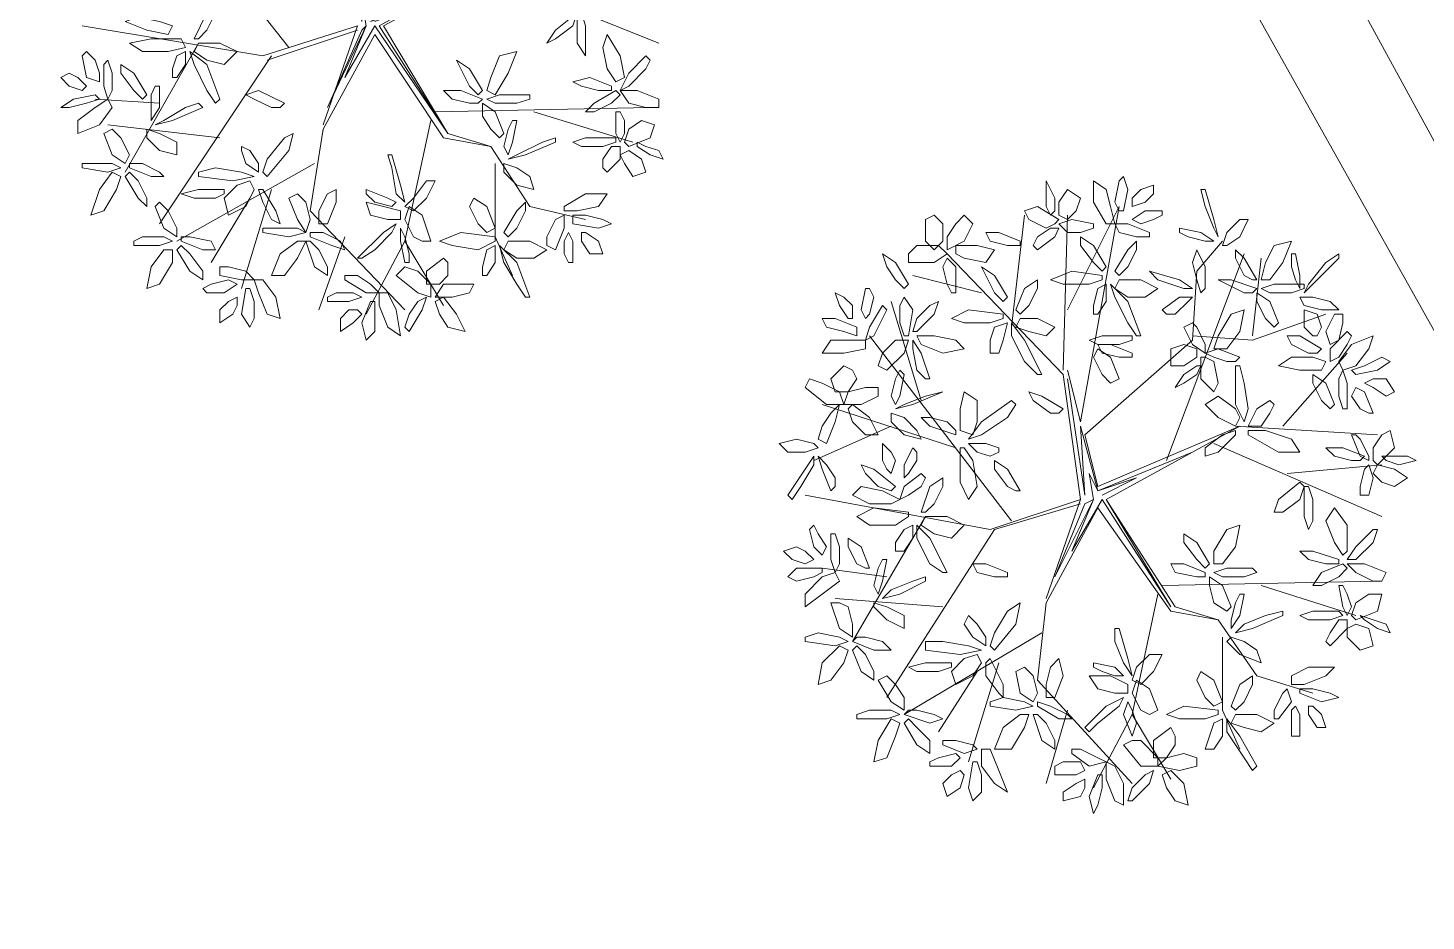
# Model space of a CAD drawing. Header units: millimetres. Extents: x 2424 to 2568, y 1542 to 1762.
# Drawn here: x 2509.15 to 2518.33, y 1630.67 to 1636.53 of the extents above; entities that cross this region are included whole.
import ezdxf

# ---------------------------------------------------------------- set-up
doc = ezdxf.new("R2010")
doc.units = ezdxf.units.MM
doc.layers.add('PDF_0', color=7, linetype='Continuous')

msp = doc.modelspace()

# ---------------------------------------------------------------- linework, layer by layer
at = {"layer": 'PDF_0', "lineweight": 9}
for points in [[(2500.8651, 1629.9108), (2500.018, 1631.577), (2499.3402, 1632.5371), (2498.2389, 1634.175), (2497.3352, 1635.5588), (2496.2903, 1636.999), (2494.7654, 1639.3146), (2493.8052, 1640.6137), (2492.5344, 1642.3363), (2491.5178, 1643.6918), (2490.3318, 1645.2732), (2491.3201, 1645.8098), (2492.8451, 1646.6852), (2494.6242, 1647.4194), (2496.7139, 1648.1819), (2497.9847, 1647.843), (2499.6791, 1647.4194), (2501.0628, 1647.2217), (2502.2206, 1647.2217), (2503.915, 1647.3065), (2505.8353, 1647.7018), (2507.5862, 1648.1254), (2510.3819, 1648.8032), (2519.2209, 1633.0454)], [(2518.7691, 1635.0787), (2516.7641, 1638.7498), (2515.8322, 1640.3877), (2517.2159, 1640.9243), (2518.4302, 1641.2632)], [(2512.2175, 1638.2415), (2512.048, 1638.0438), (2512.0198, 1637.592), (2511.3138, 1636.9707), (2511.4268, 1636.6319), (2512.3304, 1636.999), (2511.4832, 1636.5471), (2511.9068, 1635.8412), (2512.1892, 1635.7564)], [(2510.862, 1636.4059), (2509.9018, 1637.6203)], [(2511.2291, 1637.3379), (2511.3421, 1636.5754), (2511.3138, 1637.0272), (2511.3985, 1636.6036), (2511.3421, 1636.7166), (2511.3703, 1636.5471), (2511.3421, 1636.5189), (2511.1161, 1636.0106), (2511.3703, 1636.5471), (2511.2291, 1636.2083), (2511.4268, 1636.5471), (2511.9068, 1635.8412), (2511.455, 1636.5471), (2512.0198, 1636.8578), (2511.3985, 1636.5754), (2511.6527, 1636.6601), (2511.4268, 1636.5754)], [(2512.161, 1636.886), (2513.2906, 1636.4342)], [(2511.0879, 1635.8976), (2511.3138, 1636.5471), (2510.6925, 1636.3495), (2509.5065, 1636.5471)], [(2511.3138, 1636.5189), (2510.7208, 1636.3212)], [(2512.8105, 1635.2764), (2512.4434, 1635.3611), (2512.1892, 1635.7564), (2511.8786, 1635.8129), (2511.4268, 1636.4907), (2511.0879, 1635.8694), (2511.0032, 1635.3328), (2511.6244, 1634.6833)], [(2510.2689, 1636.4342), (2509.7889, 1635.587)], [(2510.749, 1636.3495), (2510.0148, 1635.2481)], [(2510.0148, 1636.0388), (2509.5912, 1636.0671)], [(2511.7939, 1635.9259), (2511.6244, 1635.1352)], [(2511.8221, 1635.9824), (2513.2341, 1636.0106)], [(2512.4716, 1635.9824), (2513.1211, 1635.7847)], [(2510.4101, 1635.8129), (2509.6759, 1635.8976)], [(2511.0314, 1635.6435), (2510.1277, 1635.1352)], [(2512.2175, 1635.6435), (2512.2175, 1635.1634), (2512.3304, 1634.9092)], [(2510.749, 1635.474), (2510.5513, 1634.8245)], [(2510.6078, 1635.4176), (2510.3537, 1634.994)], [(2515.6062, 1634.5704), (2515.691, 1635.3046)], [(2515.9451, 1634.288), (2515.9734, 1635.3046)], [(2515.9734, 1634.6833), (2516.3122, 1635.3611), (2516.0581, 1633.9491), (2515.9734, 1634.288)], [(2511.2291, 1635.1634), (2511.0597, 1634.6833)], [(2511.8786, 1634.7116), (2511.6244, 1635.1352), (2511.3703, 1634.6551)], [(2515.9734, 1634.2315), (2516.0863, 1633.469), (2516.0581, 1633.9209), (2516.171, 1633.4973), (2516.7923, 1633.7514), (2516.2275, 1633.4408), (2517.1029, 1633.9209), (2516.171, 1633.5255), (2516.0863, 1633.8644), (2516.7923, 1634.4857), (2516.8205, 1634.9375), (2516.99, 1635.1352)], [(2516.0581, 1633.4408), (2515.9451, 1634.2597), (2515.1826, 1635.0504)], [(2516.6229, 1633.6949), (2517.1312, 1635.0504)], [(2517.1877, 1634.5139), (2517.2441, 1635.0222)], [(2515.4086, 1634.7963), (2514.9567, 1634.9092)], [(2515.0132, 1634.0903), (2514.8155, 1634.7398)], [(2516.7923, 1634.5139), (2517.1877, 1634.4857), (2517.6677, 1634.6551)], [(2515.6062, 1633.2996), (2514.6743, 1634.5139)], [(2517.3853, 1633.9209), (2517.8089, 1634.4009)], [(2515.2391, 1633.7797), (2514.3637, 1634.0621)], [(2514.8155, 1633.9209), (2514.3072, 1633.6949)], [(2517.0747, 1633.9209), (2518.0066, 1633.8644)], [(2516.9335, 1633.8079), (2518.0348, 1633.3278)], [(2517.4136, 1633.6102), (2518.0348, 1633.6667)], [(2516.1993, 1633.469), (2516.4252, 1633.582), (2516.171, 1633.4973), (2516.1146, 1633.6102), (2516.1428, 1633.4408), (2516.0863, 1633.4125), (2515.8886, 1632.9325), (2516.1428, 1633.4408), (2516.0016, 1633.1019), (2516.1993, 1633.4408), (2516.6511, 1632.7348), (2516.2275, 1633.4408), (2516.6793, 1632.7348), (2516.9617, 1632.6501)], [(2515.8322, 1632.7913), (2516.0581, 1633.4408), (2515.465, 1633.2431), (2514.2507, 1633.469)], [(2516.0581, 1633.4125), (2515.4933, 1633.2431), (2514.7873, 1632.1418)], [(2517.583, 1632.17), (2517.2159, 1632.283), (2516.9617, 1632.6501), (2516.6511, 1632.7066), (2516.171, 1633.3843), (2515.8322, 1632.763), (2515.7757, 1632.2547), (2516.3969, 1631.577)], [(2515.0414, 1633.3278), (2514.5614, 1632.5089)], [(2514.7873, 1632.9325), (2514.3637, 1632.989)], [(2516.5946, 1632.876), (2518.0066, 1632.9042)], [(2516.5664, 1632.8195), (2516.3969, 1632.0288)], [(2517.2441, 1632.876), (2517.8654, 1632.6783)], [(2515.1544, 1632.7348), (2514.4484, 1632.7913)], [(2515.8039, 1632.5654), (2514.9002, 1632.0288)], [(2516.99, 1632.5371), (2516.99, 1632.057), (2517.1029, 1631.8029)], [(2515.5215, 1632.3677), (2515.3238, 1631.7182)], [(2515.3803, 1632.3112), (2515.1262, 1631.9158)], [(2515.9734, 1632.057), (2515.8322, 1631.577)], [(2516.6511, 1631.6052), (2516.3969, 1632.0288), (2516.1428, 1631.5487)]]:
    msp.add_lwpolyline(points, dxfattribs=at)
for points in [[(2510.3254, 1636.5189), (2510.3819, 1636.6319), (2510.3819, 1636.6883), (2510.3254, 1636.6319), (2510.2407, 1636.4624), (2510.2689, 1636.4624)], [(2510.0995, 1636.5471), (2510.0713, 1636.4907), (2509.9301, 1636.5189), (2509.7889, 1636.5754), (2509.8736, 1636.6036), (2510.0148, 1636.5754)], [(2512.7258, 1636.5471), (2512.754, 1636.6319), (2512.6128, 1636.5189), (2512.5564, 1636.4342), (2512.6128, 1636.4624)], [(2512.8105, 1636.5471), (2512.8105, 1636.4059), (2512.8105, 1636.3495), (2512.754, 1636.4342), (2512.754, 1636.6319), (2512.7823, 1636.6319)], [(2513.0082, 1636.18), (2513.0647, 1636.2083), (2513.0364, 1636.3495), (2512.9517, 1636.4907), (2512.9235, 1636.4059), (2512.9517, 1636.2648)], [(2510.0713, 1636.3777), (2509.9018, 1636.3777), (2509.8171, 1636.4342), (2509.9583, 1636.4624), (2510.156, 1636.4624), (2510.1842, 1636.4059)], [(2510.2407, 1636.3777), (2510.2689, 1636.4342), (2510.4101, 1636.4342), (2510.5231, 1636.3777), (2510.4384, 1636.293), (2510.3254, 1636.3212)], [(2509.5912, 1636.3212), (2509.6194, 1636.2365), (2509.6194, 1636.18), (2509.5347, 1636.2083), (2509.5065, 1636.3495), (2509.5347, 1636.3777)], [(2509.7042, 1636.2365), (2509.7042, 1636.1236), (2509.6759, 1636.0671), (2509.6477, 1636.1518), (2509.6477, 1636.293), (2509.6759, 1636.3212)], [(2509.8454, 1636.1236), (2509.7606, 1636.2365), (2509.7606, 1636.293), (2509.8454, 1636.2365), (2509.9301, 1636.0953), (2509.9018, 1636.0671)], [(2510.0995, 1636.2083), (2510.1277, 1636.2083), (2510.1842, 1636.293), (2510.1842, 1636.3777), (2510.1277, 1636.3495), (2510.0995, 1636.2648)], [(2510.3254, 1636.1236), (2510.2407, 1636.293), (2510.2125, 1636.3777), (2510.3254, 1636.293), (2510.4101, 1636.0671), (2510.3819, 1636.0388)], [(2512.048, 1636.1518), (2511.9916, 1636.2648), (2511.9633, 1636.3212), (2512.048, 1636.2648), (2512.1328, 1636.1236), (2512.1045, 1636.0953)], [(2512.161, 1636.1236), (2512.2175, 1636.0953), (2512.3022, 1636.2365), (2512.3587, 1636.3777), (2512.2457, 1636.3495), (2512.1892, 1636.2083)], [(2513.2059, 1636.2648), (2513.0929, 1636.1518), (2513.0364, 1636.1236), (2513.0929, 1636.2365), (2513.2059, 1636.3495), (2513.2341, 1636.3212)], [(2509.5347, 1636.1518), (2509.5065, 1636.1236), (2509.4218, 1636.1518), (2509.3653, 1636.2083), (2509.4218, 1636.2365), (2509.4782, 1636.2083)], [(2512.8952, 1636.1236), (2512.7823, 1636.1518), (2512.7258, 1636.18), (2512.8388, 1636.2083), (2512.98, 1636.1518), (2512.98, 1636.1236)], [(2509.9583, 1636.0953), (2509.9583, 1635.9824), (2509.9583, 1635.9259), (2510.0148, 1636.0106), (2510.0148, 1636.1518), (2509.9865, 1636.1518)], [(2510.749, 1636.0106), (2510.6361, 1636.0671), (2510.5796, 1636.0953), (2510.6643, 1636.1236), (2510.8337, 1636.0388), (2510.8055, 1636.0106)], [(2512.048, 1636.0388), (2511.9351, 1636.0671), (2511.8786, 1636.1236), (2511.9916, 1636.1236), (2512.1328, 1636.0671), (2512.1045, 1636.0388)], [(2512.98, 1636.0388), (2512.867, 1635.9824), (2512.8105, 1635.9824), (2512.867, 1636.0388), (2513.0082, 1636.1236), (2513.0364, 1636.0953)], [(2513.2059, 1636.0106), (2513.0929, 1636.0388), (2513.0364, 1636.1236), (2513.1494, 1636.1236), (2513.2906, 1636.0671), (2513.2906, 1636.0106)], [(2509.5347, 1636.0388), (2509.4218, 1636.0106), (2509.3653, 1636.0106), (2509.45, 1636.0671), (2509.5912, 1636.0953), (2509.6194, 1636.0671)], [(2509.6759, 1636.0671), (2509.7042, 1636.0106), (2509.6194, 1635.8976), (2509.4782, 1635.8412), (2509.4782, 1635.9259), (2509.5912, 1636.0106)], [(2510.1842, 1636.0106), (2510.043, 1635.9259), (2509.9865, 1635.8976), (2510.0995, 1635.9259), (2510.2972, 1636.0106), (2510.2689, 1636.0388)], [(2512.1892, 1635.8694), (2512.1328, 1635.9541), (2512.1328, 1636.0388), (2512.2175, 1635.9824), (2512.274, 1635.8412), (2512.2457, 1635.8129)], [(2512.3587, 1636.0388), (2512.2175, 1636.0388), (2512.161, 1636.0671), (2512.2457, 1636.0953), (2512.4434, 1636.0953), (2512.4434, 1636.0671)], [(2512.3022, 1635.8694), (2512.274, 1635.7564), (2512.3022, 1635.7), (2512.3304, 1635.7847), (2512.3587, 1635.9259), (2512.3304, 1635.9259)], [(2513.0647, 1635.9259), (2513.0647, 1635.8412), (2513.0364, 1635.7847), (2513.0082, 1635.8412), (2513.0082, 1635.9824), (2513.0364, 1635.9824)], [(2513.0929, 1635.8694), (2513.1776, 1635.9259), (2513.2623, 1635.8976), (2513.2341, 1635.8129), (2513.0929, 1635.7564), (2513.0647, 1635.7847)], [(2509.7606, 1635.8129), (2509.8171, 1635.7), (2509.7889, 1635.6435), (2509.7042, 1635.7), (2509.6477, 1635.8412), (2509.7042, 1635.8694)], [(2509.9301, 1635.8694), (2509.9301, 1635.8129), (2510.0148, 1635.7282), (2510.1277, 1635.7), (2510.1277, 1635.7847), (2510.0148, 1635.8412)], [(2510.7208, 1635.6717), (2510.8337, 1635.8129), (2510.8902, 1635.8412), (2510.862, 1635.7282), (2510.7208, 1635.5588), (2510.6925, 1635.587)], [(2510.5513, 1635.7564), (2510.5513, 1635.7282), (2510.5796, 1635.6435), (2510.6643, 1635.587), (2510.6643, 1635.6435), (2510.6078, 1635.7282)], [(2512.5281, 1635.7847), (2512.3587, 1635.7), (2512.3022, 1635.6717), (2512.4152, 1635.7), (2512.6128, 1635.7847), (2512.6128, 1635.8129)], [(2512.9235, 1635.7564), (2512.7823, 1635.7564), (2512.7258, 1635.7847), (2512.8105, 1635.8129), (2513.0082, 1635.8129), (2513.0082, 1635.7847)], [(2512.9235, 1635.6717), (2512.98, 1635.7564), (2513.0364, 1635.7564), (2513.0364, 1635.6717), (2512.9517, 1635.587), (2512.9235, 1635.6152)], [(2513.1494, 1635.7847), (2513.1494, 1635.7564), (2513.2341, 1635.7), (2513.3188, 1635.6717), (2513.2906, 1635.7282), (2513.2059, 1635.7564)], [(2511.5397, 1635.6152), (2511.568, 1635.4458), (2511.6244, 1635.3893), (2511.5962, 1635.5023), (2511.5397, 1635.7), (2511.5115, 1635.7)], [(2513.0364, 1635.7), (2513.0929, 1635.7282), (2513.1776, 1635.6717), (2513.2059, 1635.587), (2513.1211, 1635.5588), (2513.0647, 1635.6435)], [(2509.563, 1635.6435), (2509.7042, 1635.6435), (2509.7606, 1635.6152), (2509.6759, 1635.587), (2509.5065, 1635.6152), (2509.5065, 1635.6435)], [(2509.7606, 1635.5588), (2509.7042, 1635.587), (2509.6194, 1635.474), (2509.563, 1635.3046), (2509.6477, 1635.3328), (2509.7324, 1635.474)], [(2509.8736, 1635.5305), (2509.9301, 1635.4176), (2509.9301, 1635.3611), (2509.8736, 1635.4176), (2509.7889, 1635.5588), (2509.8171, 1635.587)], [(2509.9018, 1635.6435), (2510.0148, 1635.587), (2510.043, 1635.5588), (2509.9583, 1635.5588), (2509.8171, 1635.6152), (2509.8171, 1635.6435)], [(2510.3819, 1635.6152), (2510.5513, 1635.587), (2510.6361, 1635.5588), (2510.4949, 1635.5305), (2510.2689, 1635.5588), (2510.2689, 1635.587)], [(2512.274, 1635.6435), (2512.274, 1635.587), (2512.3587, 1635.5023), (2512.4716, 1635.474), (2512.4434, 1635.5588), (2512.3587, 1635.6152)], [(2516.284, 1635.3893), (2516.3122, 1635.5305), (2516.3405, 1635.5588), (2516.3687, 1635.474), (2516.3405, 1635.3328), (2516.3122, 1635.3328)], [(2510.3819, 1635.4176), (2510.2407, 1635.4176), (2510.156, 1635.4458), (2510.2689, 1635.474), (2510.4384, 1635.474), (2510.4384, 1635.4458)], [(2510.6078, 1635.5305), (2510.6361, 1635.474), (2510.5796, 1635.3611), (2510.4666, 1635.3046), (2510.4384, 1635.4176), (2510.5231, 1635.5023)], [(2510.6925, 1635.3893), (2510.749, 1635.2764), (2510.8055, 1635.2481), (2510.7773, 1635.3328), (2510.6925, 1635.474), (2510.6643, 1635.474)], [(2511.0597, 1635.3328), (2511.1161, 1635.4458), (2511.1726, 1635.474), (2511.1726, 1635.3893), (2511.1161, 1635.2481), (2511.0597, 1635.2481)], [(2511.4268, 1635.3893), (2511.5397, 1635.3611), (2511.568, 1635.3893), (2511.5115, 1635.4176), (2511.3703, 1635.474), (2511.3703, 1635.4458)], [(2511.6244, 1635.3611), (2511.6809, 1635.3328), (2511.7656, 1635.4176), (2511.8221, 1635.5305), (2511.7656, 1635.5305), (2511.6809, 1635.4176)], [(2515.8604, 1635.3046), (2515.8886, 1635.3328), (2515.8886, 1635.4176), (2515.8322, 1635.5305), (2515.8322, 1635.474), (2515.8322, 1635.3611)], [(2515.9734, 1635.2764), (2515.9169, 1635.3046), (2515.9169, 1635.3893), (2515.9734, 1635.474), (2516.0581, 1635.4176), (2516.0298, 1635.3328)], [(2516.284, 1635.2481), (2516.2275, 1635.2481), (2516.1428, 1635.3893), (2516.1428, 1635.5305), (2516.2275, 1635.474), (2516.2558, 1635.3611)], [(2516.3969, 1635.3611), (2516.3969, 1635.4176), (2516.4534, 1635.474), (2516.5381, 1635.5023), (2516.5381, 1635.4458), (2516.4817, 1635.3893)], [(2516.877, 1635.3611), (2516.9335, 1635.2199), (2516.9617, 1635.1634), (2516.9335, 1635.2764), (2516.877, 1635.474), (2516.8488, 1635.474)], [(2510.0713, 1635.3328), (2510.1277, 1635.2199), (2510.1277, 1635.1634), (2510.043, 1635.2199), (2509.9865, 1635.3611), (2510.0148, 1635.3893)], [(2510.9749, 1635.3893), (2511.0032, 1635.2764), (2510.9749, 1635.1916), (2510.9185, 1635.2764), (2510.862, 1635.4176), (2510.9185, 1635.4458)], [(2511.5962, 1635.2764), (2511.5962, 1635.3328), (2511.4832, 1635.3611), (2511.3703, 1635.3893), (2511.3985, 1635.3046), (2511.5115, 1635.2764)], [(2512.1045, 1635.2481), (2512.048, 1635.3611), (2512.0763, 1635.4176), (2512.161, 1635.3611), (2512.2175, 1635.2199), (2512.161, 1635.1916)], [(2512.3587, 1635.2199), (2512.4152, 1635.3328), (2512.4152, 1635.3893), (2512.3587, 1635.3328), (2512.274, 1635.1916), (2512.3022, 1635.1634)], [(2512.6693, 1635.3328), (2512.6693, 1635.3611), (2512.8105, 1635.4458), (2512.9517, 1635.4458), (2512.8952, 1635.3611), (2512.754, 1635.3328)], [(2511.6809, 1635.1634), (2511.6244, 1635.2764), (2511.6527, 1635.3611), (2511.7374, 1635.3046), (2511.7939, 1635.1352), (2511.7374, 1635.1352)], [(2512.5564, 1635.1634), (2512.6128, 1635.2764), (2512.6693, 1635.3046), (2512.6693, 1635.2199), (2512.6128, 1635.0787), (2512.5564, 1635.1069)], [(2512.8105, 1635.3046), (2512.9235, 1635.2764), (2512.98, 1635.2481), (2512.8952, 1635.2199), (2512.7258, 1635.2481), (2512.7258, 1635.3046)], [(2515.1544, 1635.2481), (2515.1544, 1635.1352), (2515.0979, 1635.0787), (2515.0414, 1635.1352), (2515.0414, 1635.2764), (2515.0979, 1635.3046)], [(2515.2956, 1635.3046), (2515.3521, 1635.2481), (2515.2956, 1635.1352), (2515.1826, 1635.0787), (2515.1826, 1635.1634), (2515.2391, 1635.2481)], [(2515.8322, 1635.2199), (2515.7192, 1635.2764), (2515.691, 1635.3328), (2515.7757, 1635.3611), (2515.9169, 1635.2764), (2515.8886, 1635.2481)], [(2516.5381, 1635.2764), (2516.4534, 1635.2481), (2516.3969, 1635.2764), (2516.4817, 1635.3328), (2516.5946, 1635.3328), (2516.5946, 1635.3046)], [(2510.7773, 1635.2199), (2510.9185, 1635.2199), (2510.9749, 1635.1916), (2510.862, 1635.1634), (2510.6925, 1635.1916), (2510.6925, 1635.2199)], [(2511.0879, 1635.1916), (2511.2009, 1635.1352), (2511.2291, 1635.0787), (2511.1444, 1635.1069), (2511.0032, 1635.1634), (2511.0032, 1635.1916)], [(2511.4268, 1635.0787), (2511.5397, 1635.1916), (2511.568, 1635.2481), (2511.4832, 1635.1916), (2511.3138, 1635.0222), (2511.3421, 1635.0222)], [(2511.6527, 1635.0504), (2511.6244, 1635.1634), (2511.5962, 1635.2199), (2511.5962, 1635.1352), (2511.6244, 1634.994), (2511.6527, 1634.994)], [(2512.1045, 1635.0787), (2511.9351, 1635.1069), (2511.8504, 1635.1352), (2511.9916, 1635.1916), (2512.2175, 1635.1634), (2512.2175, 1635.1352)], [(2512.6693, 1635.0504), (2512.6693, 1635.1352), (2512.6976, 1635.1916), (2512.7258, 1635.1352), (2512.7258, 1634.994), (2512.6976, 1634.994)], [(2512.7823, 1635.1916), (2512.8105, 1635.1916), (2512.8952, 1635.1352), (2512.9235, 1635.0504), (2512.8388, 1635.0504), (2512.7823, 1635.1352)], [(2515.578, 1635.1069), (2515.465, 1635.1352), (2515.4368, 1635.1916), (2515.5215, 1635.1916), (2515.6627, 1635.1352), (2515.6627, 1635.1069)], [(2515.7757, 1635.1634), (2515.8604, 1635.2199), (2515.9169, 1635.2199), (2515.8886, 1635.1634), (2515.7757, 1635.0787), (2515.7474, 1635.1069)], [(2516.0581, 1635.1916), (2515.9734, 1635.1916), (2515.9169, 1635.2481), (2516.0016, 1635.2764), (2516.1428, 1635.2481), (2516.1428, 1635.2199)], [(2516.4252, 1635.1634), (2516.3122, 1635.1916), (2516.284, 1635.2481), (2516.3687, 1635.2481), (2516.5099, 1635.1916), (2516.5099, 1635.1634)], [(2516.7641, 1635.1634), (2516.877, 1635.1352), (2516.9335, 1635.1352), (2516.8488, 1635.1916), (2516.7076, 1635.2199), (2516.7076, 1635.1916)], [(2516.99, 1635.1069), (2517.0182, 1635.1069), (2517.1029, 1635.1634), (2517.1594, 1635.2764), (2517.1029, 1635.2764), (2517.0182, 1635.1916)], [(2509.9018, 1635.1634), (2510.043, 1635.1634), (2510.0995, 1635.1352), (2510.0148, 1635.1069), (2509.8454, 1635.1069), (2509.8454, 1635.1352)], [(2510.2125, 1635.0504), (2510.2972, 1634.9375), (2510.2972, 1634.881), (2510.2125, 1634.9375), (2510.1277, 1635.0787), (2510.156, 1635.1069)], [(2510.2125, 1635.1634), (2510.3537, 1635.1352), (2510.3819, 1635.0787), (2510.2972, 1635.0787), (2510.156, 1635.1352), (2510.156, 1635.1634)], [(2510.9749, 1635.1352), (2510.9185, 1635.1352), (2510.8055, 1635.0504), (2510.749, 1634.9092), (2510.8337, 1634.9092), (2510.9185, 1635.0222)], [(2511.0597, 1635.0787), (2511.1161, 1634.9657), (2511.1161, 1634.9092), (2511.0314, 1634.9657), (2510.9749, 1635.1352), (2511.0032, 1635.1352)], [(2512.1328, 1634.9092), (2512.161, 1634.9092), (2512.2175, 1634.994), (2512.2175, 1635.1069), (2512.161, 1635.0787), (2512.1328, 1634.9657)], [(2512.3587, 1634.8528), (2512.274, 1634.994), (2512.2457, 1635.1069), (2512.3587, 1634.994), (2512.4434, 1634.768), (2512.4152, 1634.768)], [(2512.274, 1635.0787), (2512.3022, 1635.1352), (2512.4434, 1635.1352), (2512.5564, 1635.0787), (2512.4716, 1635.0222), (2512.3587, 1635.0222)], [(2514.985, 1635.1069), (2515.1262, 1635.1069), (2515.1826, 1635.0504), (2515.0979, 1634.994), (2514.9285, 1634.994), (2514.9285, 1635.0504)], [(2515.2391, 1635.0504), (2515.2391, 1635.1069), (2515.3803, 1635.1069), (2515.4933, 1635.0787), (2515.4368, 1634.994), (2515.2956, 1635.0222)], [(2516.1428, 1634.994), (2516.0581, 1635.1069), (2516.0581, 1635.1634), (2516.1428, 1635.1069), (2516.2275, 1634.9657), (2516.1993, 1634.9375)], [(2516.3687, 1634.9657), (2516.4252, 1635.0787), (2516.4252, 1635.1352), (2516.3687, 1635.0787), (2516.284, 1634.9375), (2516.3122, 1634.9092)], [(2517.2441, 1634.881), (2517.3006, 1634.881), (2517.3853, 1634.994), (2517.4418, 1635.1352), (2517.3289, 1635.1069), (2517.2724, 1634.994)], [(2510.0995, 1635.0787), (2510.043, 1635.0787), (2509.9583, 1634.9657), (2509.9301, 1634.8245), (2510.0148, 1634.8528), (2510.0995, 1634.994)], [(2511.9068, 1634.9092), (2511.8504, 1634.8528), (2511.7656, 1634.8528), (2511.7656, 1634.9375), (2511.8786, 1635.0222), (2511.9068, 1634.994)], [(2514.8438, 1634.881), (2514.7873, 1634.9657), (2514.759, 1635.0504), (2514.8438, 1634.994), (2514.9285, 1634.8528), (2514.9002, 1634.8245)], [(2515.1826, 1634.8528), (2515.1544, 1634.9657), (2515.1826, 1635.0222), (2515.2391, 1634.9657), (2515.2391, 1634.7963), (2515.2109, 1634.7963)], [(2516.8488, 1634.7963), (2516.877, 1634.8245), (2516.877, 1634.9657), (2516.8205, 1635.0787), (2516.7923, 1634.994), (2516.8205, 1634.881)], [(2517.1312, 1634.9092), (2517.0747, 1635.0222), (2517.0747, 1635.0787), (2517.1312, 1635.0222), (2517.2159, 1634.881), (2517.1877, 1634.881)], [(2517.4418, 1634.9657), (2517.4701, 1634.881), (2517.4983, 1634.8245), (2517.4983, 1634.9092), (2517.4701, 1635.0504), (2517.4418, 1635.0504)], [(2517.6677, 1634.994), (2517.5548, 1634.8528), (2517.5265, 1634.7963), (2517.6113, 1634.881), (2517.7525, 1635.0222), (2517.7525, 1635.0504)], [(2510.4666, 1634.9657), (2510.5796, 1634.9375), (2510.6361, 1634.881), (2510.5513, 1634.881), (2510.4101, 1634.9092), (2510.4101, 1634.9657)], [(2511.7092, 1634.9375), (2511.7939, 1634.8528), (2511.7939, 1634.768), (2511.7092, 1634.7963), (2511.568, 1634.9092), (2511.6244, 1634.9657)], [(2515.4933, 1634.7963), (2515.4368, 1634.9092), (2515.4086, 1634.9657), (2515.4933, 1634.9092), (2515.578, 1634.768), (2515.5498, 1634.7398)], [(2516.1146, 1634.8528), (2515.9451, 1634.8528), (2515.8604, 1634.881), (2516.0016, 1634.9375), (2516.1993, 1634.9092), (2516.1993, 1634.881)], [(2516.5664, 1634.881), (2516.5099, 1634.9375), (2516.7076, 1634.881), (2516.7923, 1634.8245), (2516.7358, 1634.8245)], [(2510.3537, 1634.8528), (2510.4666, 1634.881), (2510.5231, 1634.8528), (2510.4384, 1634.7963), (2510.3254, 1634.7963), (2510.2972, 1634.8245)], [(2510.6361, 1634.7398), (2510.6361, 1634.6269), (2510.6078, 1634.5704), (2510.5513, 1634.6551), (2510.5796, 1634.8245), (2510.6078, 1634.8245)], [(2510.6361, 1634.881), (2510.6925, 1634.881), (2510.7773, 1634.768), (2510.8055, 1634.6269), (2510.7208, 1634.6551), (2510.6643, 1634.7963)], [(2511.3138, 1634.9092), (2511.3985, 1634.8528), (2511.455, 1634.7963), (2511.3703, 1634.7963), (2511.2291, 1634.881), (2511.2291, 1634.9092)], [(2512.0763, 1634.8528), (2512.048, 1634.7963), (2511.9351, 1634.768), (2511.8221, 1634.768), (2511.8786, 1634.8528), (2511.9916, 1634.8528)], [(2514.7026, 1634.768), (2514.6743, 1634.6551), (2514.6461, 1634.6269), (2514.6179, 1634.6833), (2514.6461, 1634.8245), (2514.6743, 1634.8245)], [(2515.7192, 1634.7116), (2515.7757, 1634.8245), (2515.7757, 1634.881), (2515.691, 1634.8245), (2515.6345, 1634.6833), (2515.6627, 1634.6551)], [(2516.1428, 1634.6551), (2516.171, 1634.6551), (2516.2275, 1634.7398), (2516.2275, 1634.8528), (2516.171, 1634.8245), (2516.1428, 1634.7116)], [(2516.3687, 1634.5986), (2516.284, 1634.768), (2516.2558, 1634.8528), (2516.3687, 1634.7398), (2516.4534, 1634.5139), (2516.4252, 1634.5139)], [(2516.284, 1634.8245), (2516.3122, 1634.881), (2516.4534, 1634.881), (2516.5664, 1634.8245), (2516.4817, 1634.768), (2516.3687, 1634.768)], [(2517.1312, 1634.7963), (2517.0182, 1634.8528), (2516.9617, 1634.881), (2517.0465, 1634.881), (2517.2159, 1634.8245), (2517.1877, 1634.7963)], [(2517.4418, 1634.7963), (2517.3006, 1634.7963), (2517.2441, 1634.8245), (2517.3289, 1634.8528), (2517.5265, 1634.8528), (2517.5265, 1634.8245)], [(2510.5231, 1634.768), (2510.5231, 1634.7116), (2510.4949, 1634.6551), (2510.4101, 1634.5986), (2510.4101, 1634.6833), (2510.4666, 1634.7398)], [(2511.1726, 1634.7963), (2511.2856, 1634.7963), (2511.3421, 1634.768), (2511.2573, 1634.7398), (2511.1161, 1634.7398), (2511.1161, 1634.768)], [(2511.4268, 1634.6551), (2511.4268, 1634.5421), (2511.3703, 1634.4857), (2511.3421, 1634.5986), (2511.3985, 1634.7398), (2511.4268, 1634.7398)], [(2511.455, 1634.7963), (2511.5115, 1634.7963), (2511.568, 1634.6833), (2511.5962, 1634.5139), (2511.5115, 1634.5704), (2511.455, 1634.7116)], [(2511.6527, 1634.6551), (2511.7092, 1634.7398), (2511.7656, 1634.768), (2511.7374, 1634.6833), (2511.6527, 1634.5421), (2511.6244, 1634.5704)], [(2511.8221, 1634.7398), (2511.8786, 1634.768), (2511.9633, 1634.6551), (2512.0198, 1634.5421), (2511.9068, 1634.5704), (2511.8504, 1634.6551)], [(2514.5614, 1634.6269), (2514.5331, 1634.6269), (2514.4767, 1634.7116), (2514.4484, 1634.7963), (2514.5049, 1634.768), (2514.5614, 1634.7116)], [(2514.872, 1634.5986), (2514.872, 1634.7116), (2514.9002, 1634.768), (2514.9567, 1634.6833), (2514.9285, 1634.5139), (2514.9002, 1634.5139)], [(2514.985, 1634.6269), (2515.0697, 1634.7116), (2515.1262, 1634.7398), (2515.0979, 1634.6551), (2514.985, 1634.5421), (2514.9567, 1634.5421)], [(2516.6793, 1634.6551), (2516.7641, 1634.7398), (2516.7923, 1634.768), (2516.7076, 1634.768), (2516.5946, 1634.6833), (2516.6229, 1634.6551)], [(2517.2724, 1634.6269), (2517.2159, 1634.7398), (2517.2159, 1634.7963), (2517.3006, 1634.7398), (2517.3571, 1634.5986), (2517.3289, 1634.5704)], [(2517.4983, 1634.768), (2517.5265, 1634.7116), (2517.6395, 1634.6833), (2517.7525, 1634.6833), (2517.696, 1634.7398), (2517.583, 1634.768)], [(2511.3138, 1634.6833), (2511.3421, 1634.6551), (2511.2856, 1634.5986), (2511.2009, 1634.5421), (2511.2009, 1634.6269), (2511.2573, 1634.6833)], [(2514.759, 1634.6269), (2514.7026, 1634.5139), (2514.6461, 1634.4857), (2514.6743, 1634.5704), (2514.759, 1634.7116), (2514.7873, 1634.6833)], [(2515.465, 1634.5986), (2515.2956, 1634.5986), (2515.2109, 1634.6269), (2515.3238, 1634.6833), (2515.5498, 1634.6551), (2515.5498, 1634.6269)], [(2516.9335, 1634.4292), (2517.0182, 1634.4292), (2517.1029, 1634.5421), (2517.1312, 1634.6833), (2517.0465, 1634.6551), (2516.9617, 1634.5139)], [(2517.6113, 1634.5139), (2517.583, 1634.5139), (2517.5265, 1634.5704), (2517.5265, 1634.6833), (2517.6113, 1634.6551), (2517.6395, 1634.5704)], [(2517.7807, 1634.5986), (2517.7525, 1634.4857), (2517.696, 1634.4574), (2517.6677, 1634.5421), (2517.7242, 1634.6551), (2517.7807, 1634.6551)], [(2514.5049, 1634.5421), (2514.3919, 1634.5704), (2514.3637, 1634.6269), (2514.4484, 1634.6269), (2514.5896, 1634.5704), (2514.5896, 1634.5139)], [(2515.465, 1634.4009), (2515.5215, 1634.4009), (2515.5498, 1634.4857), (2515.578, 1634.5986), (2515.4933, 1634.5704), (2515.465, 1634.4857)], [(2515.691, 1634.3445), (2515.6062, 1634.5139), (2515.6062, 1634.5986), (2515.691, 1634.4857), (2515.8039, 1634.2597), (2515.7757, 1634.2597)], [(2515.6345, 1634.5704), (2515.6627, 1634.6269), (2515.7757, 1634.6269), (2515.8886, 1634.5704), (2515.8322, 1634.5139), (2515.7192, 1634.5421)], [(2516.8205, 1634.5704), (2516.877, 1634.4574), (2516.877, 1634.4009), (2516.7923, 1634.4574), (2516.7358, 1634.5704), (2516.7923, 1634.5986)], [(2514.6461, 1634.4857), (2514.6461, 1634.4292), (2514.5049, 1634.4009), (2514.3637, 1634.4009), (2514.4202, 1634.4857), (2514.5614, 1634.4857)], [(2514.759, 1634.4009), (2514.8438, 1634.4857), (2514.9285, 1634.4857), (2514.9002, 1634.4009), (2514.7873, 1634.288), (2514.7308, 1634.3162)], [(2514.985, 1634.288), (2514.9567, 1634.4292), (2514.9567, 1634.4857), (2515.0132, 1634.4009), (2515.0697, 1634.2315), (2515.0414, 1634.2315)], [(2514.985, 1634.5139), (2515.0132, 1634.4574), (2515.1544, 1634.4009), (2515.2956, 1634.4292), (2515.2391, 1634.4857), (2515.0979, 1634.5139)], [(2516.3122, 1634.4574), (2516.171, 1634.4574), (2516.1146, 1634.4857), (2516.1993, 1634.5139), (2516.3969, 1634.5139), (2516.3969, 1634.4857)], [(2516.3122, 1634.3727), (2516.1993, 1634.4009), (2516.171, 1634.4574), (2516.2558, 1634.4574), (2516.3969, 1634.4009), (2516.3969, 1634.3727)], [(2516.8205, 1634.4292), (2516.8205, 1634.3727), (2516.7358, 1634.3162), (2516.6511, 1634.3162), (2516.6511, 1634.4292), (2516.7358, 1634.4574)], [(2517.5548, 1634.4009), (2517.4418, 1634.4574), (2517.4136, 1634.5139), (2517.4983, 1634.5139), (2517.6395, 1634.4292), (2517.6113, 1634.4009)], [(2517.8089, 1634.4574), (2517.7525, 1634.3727), (2517.696, 1634.3445), (2517.696, 1634.4292), (2517.8089, 1634.5421), (2517.8372, 1634.5139)], [(2517.7807, 1634.288), (2517.7525, 1634.3445), (2517.8372, 1634.4574), (2517.9784, 1634.5139), (2517.9501, 1634.4292), (2517.8654, 1634.3162)], [(2516.1993, 1634.2597), (2516.1428, 1634.3727), (2516.171, 1634.4292), (2516.2558, 1634.3727), (2516.3122, 1634.2315), (2516.2558, 1634.2033)], [(2516.9335, 1634.3445), (2516.9617, 1634.2033), (2516.9335, 1634.1468), (2516.8488, 1634.2315), (2516.8488, 1634.3727), (2516.877, 1634.3727)], [(2517.0182, 1634.3445), (2516.9335, 1634.3727), (2516.877, 1634.4009), (2516.9617, 1634.4292), (2517.1029, 1634.3727), (2517.0747, 1634.3445)], [(2517.6677, 1634.3445), (2517.6395, 1634.288), (2517.4983, 1634.288), (2517.3571, 1634.3162), (2517.4418, 1634.3727), (2517.583, 1634.3727)], [(2517.9219, 1634.3162), (2518.0348, 1634.3727), (2518.0913, 1634.3445), (2518.0066, 1634.288), (2517.8654, 1634.2597), (2517.8372, 1634.288)], [(2514.5896, 1634.2315), (2514.5331, 1634.1468), (2514.4484, 1634.1468), (2514.4202, 1634.2315), (2514.5049, 1634.3162), (2514.5614, 1634.288)], [(2514.8438, 1634.2315), (2514.8155, 1634.1185), (2514.8438, 1634.0621), (2514.872, 1634.1185), (2514.9002, 1634.2597), (2514.872, 1634.288)], [(2516.8488, 1634.3162), (2516.8205, 1634.3162), (2516.7358, 1634.2597), (2516.6793, 1634.175), (2516.7358, 1634.2033), (2516.8205, 1634.2597)], [(2517.1312, 1634.2033), (2517.1594, 1634.0338), (2517.1312, 1633.9491), (2517.0747, 1634.0621), (2517.0747, 1634.3162), (2517.1029, 1634.3162)], [(2517.7525, 1634.1185), (2517.7525, 1634.2315), (2517.7807, 1634.288), (2517.8089, 1634.2033), (2517.8089, 1634.0338), (2517.7807, 1634.0338)], [(2514.3637, 1634.2033), (2514.4767, 1634.1468), (2514.5049, 1634.0621), (2514.3919, 1634.0621), (2514.2507, 1634.175), (2514.279, 1634.2315)], [(2517.6395, 1634.0903), (2517.583, 1634.2033), (2517.583, 1634.2597), (2517.6677, 1634.2033), (2517.7242, 1634.0621), (2517.696, 1634.0338)], [(2517.9219, 1634.2033), (2517.9784, 1634.2315), (2518.0631, 1634.2315), (2518.1196, 1634.1468), (2518.0631, 1634.1185), (2517.9784, 1634.175)], [(2514.7308, 1634.175), (2514.7308, 1634.1185), (2514.6179, 1634.0621), (2514.5049, 1634.0621), (2514.5331, 1634.1468), (2514.6461, 1634.175)], [(2515.0414, 1634.1185), (2515.1544, 1634.1468), (2514.9567, 1634.0621), (2514.8438, 1634.0338), (2514.9002, 1634.0621)], [(2515.3521, 1633.8644), (2515.2674, 1633.8926), (2515.2674, 1634.0338), (2515.2956, 1634.1468), (2515.3803, 1634.0903), (2515.3803, 1633.9491)], [(2515.8604, 1634.0056), (2515.7474, 1634.0903), (2515.7192, 1634.1468), (2515.8039, 1634.1185), (2515.9451, 1634.0338), (2515.9169, 1634.0056)], [(2517.1029, 1633.9773), (2517.0747, 1633.9209), (2516.9617, 1633.9773), (2516.877, 1634.0621), (2516.9617, 1634.1185), (2517.0747, 1634.0338)], [(2517.8937, 1634.0338), (2517.8372, 1634.1185), (2517.8654, 1634.175), (2517.9219, 1634.1468), (2517.9784, 1634.0056), (2517.9501, 1634.0056)], [(2514.3637, 1633.9209), (2514.4202, 1634.0056), (2514.4767, 1634.0621), (2514.4484, 1633.9491), (2514.3919, 1633.8079), (2514.3355, 1633.8361)], [(2514.5331, 1634.0338), (2514.5614, 1634.0621), (2514.6743, 1633.9773), (2514.7308, 1633.8644), (2514.6461, 1633.8644), (2514.5614, 1633.9491)], [(2514.8155, 1634.0056), (2514.8155, 1633.9491), (2514.9002, 1633.8644), (2515.0132, 1633.8361), (2514.985, 1633.8926), (2514.9002, 1633.9773)], [(2515.578, 1633.9773), (2515.4086, 1633.8644), (2515.3238, 1633.8361), (2515.4086, 1633.9491), (2515.6062, 1634.0903), (2515.6345, 1634.0621)], [(2517.3289, 1634.0621), (2517.3006, 1634.0903), (2517.2159, 1634.0338), (2517.1594, 1633.9209), (2517.2441, 1633.9209), (2517.3006, 1634.0056)], [(2515.1826, 1633.9491), (2515.0697, 1633.9773), (2515.0132, 1633.9773), (2515.0697, 1633.9209), (2515.2391, 1633.8644), (2515.2391, 1633.8926)], [(2514.3355, 1633.7797), (2514.3072, 1633.8079), (2514.1943, 1633.8361), (2514.0813, 1633.8079), (2514.1378, 1633.7514), (2514.2507, 1633.7514)], [(2516.99, 1633.8644), (2516.877, 1633.7797), (2516.877, 1633.7232), (2516.9617, 1633.7514), (2517.0747, 1633.8644), (2517.0747, 1633.8926)], [(2517.2724, 1633.8926), (2517.4418, 1633.8361), (2517.4983, 1633.7514), (2517.3571, 1633.7514), (2517.1594, 1633.8644), (2517.1594, 1633.8926)], [(2517.8937, 1633.8361), (2517.9501, 1633.7232), (2517.9501, 1633.6949), (2517.8937, 1633.7232), (2517.8372, 1633.8644), (2517.8654, 1633.8644)], [(2517.9784, 1633.7797), (2518.0348, 1633.8644), (2518.0913, 1633.8926), (2518.1196, 1633.7797), (2518.0066, 1633.6667), (2517.9784, 1633.6949)], [(2514.8155, 1633.6102), (2514.7873, 1633.6385), (2514.759, 1633.6949), (2514.759, 1633.8079), (2514.8155, 1633.7514), (2514.8438, 1633.6949)], [(2514.985, 1633.6949), (2514.9285, 1633.6102), (2514.9002, 1633.582), (2514.9002, 1633.6667), (2514.9567, 1633.7797), (2514.985, 1633.7514)], [(2515.3521, 1633.6949), (2515.3803, 1633.5255), (2515.3238, 1633.4408), (2515.2674, 1633.5537), (2515.2674, 1633.7797), (2515.2956, 1633.7797)], [(2515.5215, 1633.7514), (2515.5215, 1633.7797), (2515.4368, 1633.8079), (2515.3238, 1633.8079), (2515.3803, 1633.7514), (2515.465, 1633.7232)], [(2517.8372, 1633.6949), (2517.7242, 1633.7232), (2517.6677, 1633.7797), (2517.7807, 1633.7797), (2517.9219, 1633.7232), (2517.8937, 1633.6949)], [(2514.2225, 1633.5255), (2514.3072, 1633.6667), (2514.3072, 1633.7232), (2514.2507, 1633.6385), (2514.1378, 1633.469), (2514.166, 1633.4408)], [(2514.4484, 1633.582), (2514.3919, 1633.6667), (2514.3355, 1633.7232), (2514.3637, 1633.6385), (2514.4202, 1633.4973), (2514.4484, 1633.5255)], [(2514.7308, 1633.5255), (2514.6461, 1633.6102), (2514.6179, 1633.6667), (2514.7026, 1633.6385), (2514.8438, 1633.5255), (2514.8155, 1633.4973)], [(2515.578, 1633.5255), (2515.4933, 1633.6385), (2515.4933, 1633.6949), (2515.578, 1633.6385), (2515.6627, 1633.4973), (2515.6345, 1633.4973)], [(2517.8937, 1633.5255), (2517.9219, 1633.6385), (2517.9501, 1633.6667), (2517.9784, 1633.582), (2517.9501, 1633.469), (2517.8937, 1633.469)], [(2517.9784, 1633.6102), (2518.0066, 1633.6667), (2518.1196, 1633.6385), (2518.2043, 1633.582), (2518.1196, 1633.5255), (2518.0348, 1633.5537)], [(2518.0348, 1633.7232), (2518.0631, 1633.6949), (2518.1478, 1633.6667), (2518.2608, 1633.6949), (2518.2043, 1633.7232), (2518.1196, 1633.7232)], [(2515.0132, 1633.5255), (2514.9285, 1633.469), (2514.872, 1633.4408), (2514.9002, 1633.5255), (2515.0132, 1633.6102), (2515.0414, 1633.582)], [(2515.0979, 1633.4125), (2515.1544, 1633.5255), (2515.1544, 1633.582), (2515.0697, 1633.5255), (2515.0132, 1633.3561), (2515.0414, 1633.3561)], [(2517.4983, 1633.4408), (2517.3853, 1633.3561), (2517.3289, 1633.3561), (2517.3571, 1633.4408), (2517.4983, 1633.5537), (2517.5265, 1633.5255)], [(2514.872, 1633.4408), (2514.8155, 1633.4125), (2514.6743, 1633.4125), (2514.5614, 1633.469), (2514.6179, 1633.5255), (2514.759, 1633.4973)], [(2517.583, 1633.4408), (2517.583, 1633.2996), (2517.5548, 1633.2431), (2517.5265, 1633.3278), (2517.5265, 1633.5255), (2517.5548, 1633.5255)], [(2514.8438, 1633.2713), (2514.6743, 1633.2713), (2514.5896, 1633.3278), (2514.7026, 1633.3843), (2514.9285, 1633.3561), (2514.9285, 1633.3278)], [(2517.7807, 1633.0737), (2517.8089, 1633.1019), (2517.8089, 1633.2713), (2517.7242, 1633.3843), (2517.6677, 1633.2996), (2517.7242, 1633.1584)], [(2514.3355, 1633.2149), (2514.3919, 1633.1301), (2514.3637, 1633.0737), (2514.3072, 1633.1301), (2514.279, 1633.2431), (2514.3072, 1633.2713)], [(2514.8438, 1633.1019), (2514.9002, 1633.1019), (2514.9567, 1633.1866), (2514.9567, 1633.2713), (2514.9002, 1633.2431), (2514.8438, 1633.1584)], [(2515.0697, 1633.0172), (2514.985, 1633.1866), (2514.985, 1633.2713), (2515.0697, 1633.1866), (2515.1826, 1632.9607), (2515.1544, 1632.9607)], [(2515.0132, 1633.2713), (2515.0414, 1633.3278), (2515.1826, 1633.3278), (2515.2956, 1633.2713), (2515.2109, 1633.1866), (2515.0979, 1633.2149)], [(2516.9335, 1633.0172), (2516.99, 1633.0172), (2517.0747, 1633.1301), (2517.1029, 1633.2713), (2517.0182, 1633.2431), (2516.9335, 1633.1019)], [(2514.4767, 1633.1301), (2514.4767, 1633.0172), (2514.4484, 1632.9607), (2514.4202, 1633.0454), (2514.4202, 1633.2149), (2514.4484, 1633.2149)], [(2514.5896, 1633.0172), (2514.5331, 1633.1301), (2514.5331, 1633.1866), (2514.6179, 1633.1301), (2514.6743, 1632.989), (2514.6461, 1632.989)], [(2516.8205, 1633.0454), (2516.7358, 1633.1584), (2516.7358, 1633.2149), (2516.8205, 1633.1584), (2516.9053, 1633.0172), (2516.877, 1632.989)], [(2517.9784, 1633.1584), (2517.8654, 1633.0454), (2517.8089, 1633.0454), (2517.8654, 1633.1301), (2517.9784, 1633.2431), (2518.0066, 1633.2431)], [(2514.3072, 1633.0454), (2514.2507, 1633.0172), (2514.166, 1633.0454), (2514.1095, 1633.1019), (2514.1943, 1633.1301), (2514.2507, 1633.1019)], [(2517.6677, 1633.0172), (2517.5548, 1633.0454), (2517.4983, 1633.1019), (2517.583, 1633.1019), (2517.7525, 1633.0454), (2517.7525, 1633.0172)], [(2514.7308, 1632.989), (2514.7026, 1632.876), (2514.7308, 1632.8195), (2514.759, 1632.9042), (2514.7873, 1633.0454), (2514.759, 1633.0454)], [(2515.4933, 1632.9325), (2515.3803, 1632.9607), (2515.3521, 1633.0172), (2515.4368, 1633.0172), (2515.578, 1632.9607), (2515.578, 1632.9325)], [(2516.8205, 1632.9325), (2516.6793, 1632.9607), (2516.6511, 1633.0172), (2516.7358, 1633.0172), (2516.877, 1632.9607), (2516.877, 1632.9325)], [(2517.7525, 1632.9325), (2517.6395, 1632.876), (2517.583, 1632.876), (2517.6395, 1632.9607), (2517.7807, 1633.0172), (2517.8089, 1632.989)], [(2517.9784, 1632.9042), (2517.8654, 1632.9607), (2517.8089, 1633.0172), (2517.9219, 1633.0172), (2518.0631, 1632.9607), (2518.0348, 1632.9042)], [(2514.3072, 1632.9325), (2514.1943, 1632.9042), (2514.1378, 1632.9325), (2514.1943, 1632.989), (2514.3637, 1632.989), (2514.3637, 1632.9607)], [(2514.4484, 1632.9607), (2514.4767, 1632.9042), (2514.3637, 1632.8195), (2514.2507, 1632.7348), (2514.2507, 1632.8195), (2514.3637, 1632.9325)], [(2514.9567, 1632.9042), (2514.8155, 1632.8478), (2514.759, 1632.7913), (2514.872, 1632.8195), (2515.0414, 1632.9042), (2515.0414, 1632.9325)], [(2516.9335, 1632.763), (2516.9053, 1632.876), (2516.9053, 1632.9325), (2516.99, 1632.876), (2517.0465, 1632.7348), (2517.0182, 1632.7066)], [(2517.1312, 1632.9325), (2516.99, 1632.9325), (2516.9335, 1632.9607), (2517.0182, 1632.989), (2517.1877, 1632.989), (2517.2159, 1632.9607)], [(2517.0747, 1632.763), (2517.0465, 1632.6501), (2517.0465, 1632.5936), (2517.1029, 1632.6783), (2517.1312, 1632.8195), (2517.1029, 1632.8195)], [(2517.8089, 1632.8195), (2517.8372, 1632.7348), (2517.8089, 1632.6783), (2517.7807, 1632.7348), (2517.7525, 1632.876), (2517.7807, 1632.876)], [(2517.8654, 1632.763), (2517.9501, 1632.8195), (2518.0348, 1632.8195), (2518.0066, 1632.7066), (2517.8654, 1632.6501), (2517.8372, 1632.6783)], [(2514.5331, 1632.7348), (2514.5614, 1632.6218), (2514.5614, 1632.5371), (2514.4767, 1632.5936), (2514.4202, 1632.763), (2514.4767, 1632.763)], [(2514.7026, 1632.763), (2514.7026, 1632.7348), (2514.7873, 1632.6501), (2514.9002, 1632.5936), (2514.9002, 1632.6783), (2514.7873, 1632.7348)], [(2515.4933, 1632.5654), (2515.578, 1632.7066), (2515.6627, 1632.763), (2515.6345, 1632.6218), (2515.4933, 1632.4524), (2515.465, 1632.4806)], [(2515.3238, 1632.6783), (2515.2956, 1632.6218), (2515.3521, 1632.5371), (2515.4368, 1632.4806), (2515.4368, 1632.5371), (2515.3803, 1632.6218)], [(2517.2724, 1632.6783), (2517.1312, 1632.6218), (2517.0747, 1632.5654), (2517.1877, 1632.5936), (2517.3853, 1632.6783), (2517.3853, 1632.7066)], [(2517.696, 1632.6501), (2517.5548, 1632.6501), (2517.4983, 1632.6783), (2517.583, 1632.7066), (2517.7525, 1632.7066), (2517.7807, 1632.6783)], [(2517.696, 1632.5654), (2517.7525, 1632.6501), (2517.8089, 1632.6501), (2517.8089, 1632.5936), (2517.696, 1632.4806), (2517.6677, 1632.5089)], [(2517.8937, 1632.6783), (2517.9219, 1632.6501), (2518.0066, 1632.5936), (2518.0913, 1632.5654), (2518.0631, 1632.6218), (2517.9784, 1632.6501)], [(2514.3355, 1632.5654), (2514.4767, 1632.5371), (2514.5331, 1632.5089), (2514.4484, 1632.4806), (2514.2507, 1632.5089), (2514.2507, 1632.5371)], [(2514.6461, 1632.5371), (2514.759, 1632.5089), (2514.8155, 1632.4524), (2514.7026, 1632.4524), (2514.5614, 1632.5089), (2514.5896, 1632.5371)], [(2516.284, 1632.5089), (2516.3405, 1632.3677), (2516.3969, 1632.283), (2516.3687, 1632.3959), (2516.3122, 1632.5936), (2516.284, 1632.5936)], [(2517.0465, 1632.5371), (2517.0182, 1632.5089), (2517.1029, 1632.4242), (2517.2441, 1632.3677), (2517.2159, 1632.4524), (2517.1312, 1632.5089)], [(2517.8089, 1632.5936), (2517.8654, 1632.6218), (2517.9501, 1632.5936), (2517.9784, 1632.4806), (2517.8937, 1632.4524), (2517.8089, 1632.5371)], [(2514.5331, 1632.4524), (2514.4767, 1632.4806), (2514.3637, 1632.3677), (2514.3355, 1632.2265), (2514.4202, 1632.2547), (2514.5049, 1632.3677)], [(2514.6461, 1632.4242), (2514.7026, 1632.3112), (2514.7026, 1632.2547), (2514.6179, 1632.3112), (2514.5614, 1632.4524), (2514.5896, 1632.4806)], [(2515.1544, 1632.5089), (2515.3238, 1632.4806), (2515.4086, 1632.4524), (2515.2674, 1632.4242), (2515.0414, 1632.4524), (2515.0414, 1632.5089)], [(2515.1262, 1632.3112), (2514.985, 1632.3112), (2514.9285, 1632.3394), (2515.0414, 1632.3677), (2515.2109, 1632.3677), (2515.2109, 1632.3394)], [(2515.3803, 1632.4242), (2515.4086, 1632.3677), (2515.3521, 1632.283), (2515.2391, 1632.2265), (2515.2109, 1632.3112), (2515.2956, 1632.3959)], [(2515.4368, 1632.283), (2515.5215, 1632.17), (2515.5498, 1632.1418), (2515.5498, 1632.2265), (2515.465, 1632.3959), (2515.4368, 1632.3677)], [(2515.8322, 1632.2265), (2515.8604, 1632.3394), (2515.9169, 1632.3959), (2515.9451, 1632.283), (2515.8886, 1632.1418), (2515.8322, 1632.1418)], [(2516.1993, 1632.3112), (2516.284, 1632.283), (2516.3405, 1632.283), (2516.284, 1632.3394), (2516.1428, 1632.3677), (2516.1428, 1632.3394)], [(2516.3969, 1632.2547), (2516.4534, 1632.2265), (2516.5381, 1632.3112), (2516.5946, 1632.4242), (2516.5099, 1632.4242), (2516.4252, 1632.3394)], [(2514.8438, 1632.2265), (2514.9002, 1632.1418), (2514.9002, 1632.057), (2514.8155, 1632.1135), (2514.7308, 1632.2547), (2514.7873, 1632.283)], [(2515.7474, 1632.283), (2515.7757, 1632.17), (2515.7474, 1632.1135), (2515.6627, 1632.17), (2515.6345, 1632.3112), (2515.691, 1632.3394)], [(2516.3687, 1632.17), (2516.3687, 1632.2265), (2516.2558, 1632.283), (2516.1146, 1632.283), (2516.171, 1632.1982), (2516.284, 1632.17)], [(2516.877, 1632.1418), (2516.8205, 1632.2547), (2516.8488, 1632.3112), (2516.9335, 1632.2547), (2516.99, 1632.1135), (2516.9335, 1632.0853)], [(2517.1312, 1632.1135), (2517.1877, 1632.2265), (2517.1877, 1632.283), (2517.1029, 1632.2265), (2517.0465, 1632.0853), (2517.0747, 1632.057)], [(2517.4418, 1632.2265), (2517.4418, 1632.283), (2517.5548, 1632.3394), (2517.7242, 1632.3394), (2517.6677, 1632.283), (2517.5265, 1632.2265)], [(2516.4534, 1632.057), (2516.3969, 1632.17), (2516.4252, 1632.2547), (2516.5099, 1632.1982), (2516.5664, 1632.057), (2516.5099, 1632.0288)], [(2517.3289, 1632.057), (2517.3853, 1632.17), (2517.4136, 1632.1982), (2517.4418, 1632.1135), (2517.3571, 1632.0006), (2517.3289, 1632.0006)], [(2517.583, 1632.1982), (2517.696, 1632.17), (2517.7525, 1632.1418), (2517.6395, 1632.1135), (2517.4983, 1632.17), (2517.4983, 1632.1982)], [(2515.5498, 1632.1418), (2515.691, 1632.1135), (2515.7474, 1632.0853), (2515.6345, 1632.057), (2515.465, 1632.0853), (2515.465, 1632.1135)], [(2515.8604, 1632.0853), (2515.9734, 1632.0288), (2516.0016, 1632.0006), (2515.9169, 1632.0006), (2515.7757, 1632.0853), (2515.7757, 1632.1135)], [(2516.171, 1631.9723), (2516.3122, 1632.0853), (2516.3405, 1632.1418), (2516.2275, 1632.0853), (2516.0863, 1631.9441), (2516.1146, 1631.9158)], [(2516.4252, 1631.9723), (2516.3969, 1631.8876), (2516.3405, 1632.0288), (2516.3687, 1632.1135), (2516.3969, 1632.057)], [(2516.877, 1632.0006), (2516.7076, 1632.0006), (2516.6229, 1632.0288), (2516.7358, 1632.0853), (2516.9617, 1632.057), (2516.9617, 1632.0288)], [(2517.4418, 1631.9441), (2517.4418, 1632.057), (2517.4701, 1632.0853), (2517.4983, 1632.0288), (2517.4983, 1631.8876), (2517.4418, 1631.8876)], [(2517.5548, 1632.0853), (2517.583, 1632.0853), (2517.6395, 1632.0288), (2517.6677, 1631.9441), (2517.6113, 1631.9441), (2517.5548, 1632.0288)], [(2514.6743, 1632.057), (2514.8155, 1632.057), (2514.872, 1632.0288), (2514.7873, 1632.0006), (2514.5896, 1632.0006), (2514.5896, 1632.0288)], [(2514.872, 1631.9723), (2514.8155, 1632.0006), (2514.7308, 1631.8594), (2514.7026, 1631.7182), (2514.7873, 1631.7464), (2514.8438, 1631.8876)], [(2514.985, 1632.057), (2515.0979, 1632.0288), (2515.1544, 1632.0006), (2515.0697, 1631.9723), (2514.9002, 1632.0288), (2514.9285, 1632.057)], [(2514.985, 1631.9441), (2515.0697, 1631.8594), (2515.0697, 1631.7746), (2514.985, 1631.8311), (2514.9002, 1631.9723), (2514.9285, 1632.0006)], [(2515.7192, 1632.0288), (2515.6627, 1632.0288), (2515.5498, 1631.9441), (2515.4933, 1631.8029), (2515.6062, 1631.8029), (2515.691, 1631.9441)], [(2515.8322, 1631.9723), (2515.8886, 1631.8594), (2515.8886, 1631.8029), (2515.8039, 1631.8594), (2515.7474, 1632.0288), (2515.7757, 1632.0288)], [(2516.877, 1631.8029), (2516.9335, 1631.8029), (2516.99, 1631.8876), (2516.99, 1632.0006), (2516.9335, 1631.9723), (2516.9053, 1631.8876)], [(2517.1312, 1631.7464), (2517.0182, 1631.9158), (2517.0182, 1632.0006), (2517.1029, 1631.8876), (2517.2159, 1631.6899), (2517.1877, 1631.6617)], [(2517.0465, 1631.9723), (2517.0747, 1632.0288), (2517.2159, 1632.0288), (2517.3289, 1631.9723), (2517.2441, 1631.9158), (2517.1312, 1631.9441)], [(2516.6793, 1631.8311), (2516.6229, 1631.7464), (2516.5381, 1631.7464), (2516.5381, 1631.8594), (2516.6511, 1631.9441), (2516.6793, 1631.8876)], [(2515.2391, 1631.8594), (2515.3521, 1631.8311), (2515.3803, 1631.8029), (2515.2956, 1631.7746), (2515.1544, 1631.8311), (2515.1544, 1631.8594)], [(2515.4086, 1631.8029), (2515.465, 1631.8029), (2515.5215, 1631.6617), (2515.578, 1631.5205), (2515.4933, 1631.577), (2515.4086, 1631.6899)], [(2516.0581, 1631.8029), (2516.171, 1631.7464), (2516.2275, 1631.7182), (2516.1146, 1631.6899), (2516.0016, 1631.7746), (2516.0016, 1631.8029)], [(2516.4534, 1631.8594), (2516.5664, 1631.7464), (2516.5664, 1631.6899), (2516.4534, 1631.6899), (2516.3405, 1631.8311), (2516.3969, 1631.8594)], [(2515.1262, 1631.7464), (2515.2391, 1631.7746), (2515.2674, 1631.7464), (2515.2109, 1631.6899), (2515.0697, 1631.6899), (2515.0697, 1631.7182)], [(2515.4086, 1631.6334), (2515.4086, 1631.5205), (2515.3521, 1631.464), (2515.3238, 1631.5487), (2515.3521, 1631.7182), (2515.3803, 1631.7182)], [(2515.9451, 1631.7182), (2516.0581, 1631.7182), (2516.0863, 1631.6617), (2516.0298, 1631.6334), (2515.8886, 1631.6334), (2515.8886, 1631.6899)], [(2516.2275, 1631.7182), (2516.284, 1631.6899), (2516.3405, 1631.577), (2516.3405, 1631.4358), (2516.284, 1631.464), (2516.2275, 1631.6052)], [(2516.8205, 1631.7464), (2516.8205, 1631.6899), (2516.7076, 1631.6617), (2516.5664, 1631.6899), (2516.6229, 1631.7464), (2516.7358, 1631.7746)], [(2515.2674, 1631.6617), (2515.2956, 1631.6334), (2515.2674, 1631.5487), (2515.1826, 1631.4922), (2515.1544, 1631.577), (2515.2109, 1631.6334)], [(2516.1993, 1631.5487), (2516.171, 1631.4358), (2516.1428, 1631.3793), (2516.1146, 1631.4922), (2516.171, 1631.6334), (2516.1993, 1631.6334)], [(2516.3969, 1631.5487), (2516.4817, 1631.6334), (2516.5381, 1631.6617), (2516.5099, 1631.577), (2516.3969, 1631.464), (2516.3687, 1631.464)], [(2516.5946, 1631.6334), (2516.6511, 1631.6617), (2516.7358, 1631.577), (2516.7641, 1631.4358), (2516.6793, 1631.464), (2516.6229, 1631.5487)], [(2516.0863, 1631.6052), (2516.0863, 1631.5487), (2516.0581, 1631.4922), (2515.9451, 1631.464), (2515.9451, 1631.5205), (2516.0298, 1631.577)]]:
    msp.add_lwpolyline(points, close=True, dxfattribs=at)
at = {"layer": 'PDF_0', "lineweight": 50}
msp.add_arc((2501.6982, 1673.414), 50.6196, 235.86548, 321.50389, dxfattribs=at)

doc.saveas('drawing.dxf')
